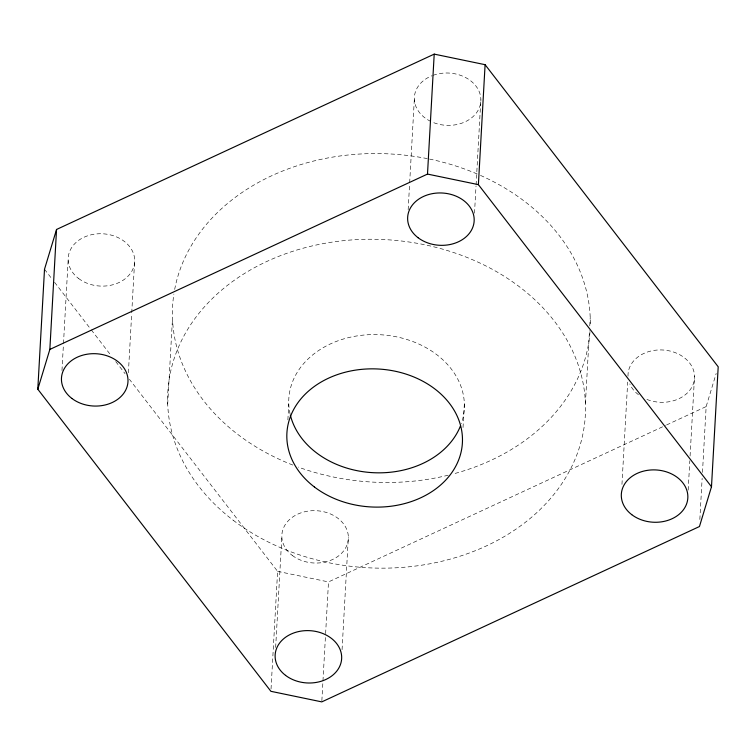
<?xml version="1.0" encoding="UTF-8"?>
<svg xmlns="http://www.w3.org/2000/svg" width="756" height="756" viewBox="0 0 756 756"><rect width="100%" height="100%" fill="white"/><g stroke="black" fill="none" stroke-linecap="round" stroke-linejoin="round"><path stroke-width="0.57" stroke-dasharray="3.78 2.83" d="M61.973 370.525L63.419 344.651M63.485 343.479L68.153 259.979M128.388 372.765L131.667 313.957M131.733 312.786L134.7 259.866M167.7 404.082L172.491 318.399M271.035 688.962L277.603 571.356L129.399 379.276M287.875 419.854L288.764 403.865M275.647 647.457L281.827 536.911M321.858 700.699L325.543 634.842M325.609 633.67L328.501 581.922L665.497 425.458M342.062 649.697L348.374 536.798M408.155 209.799L409.601 183.925M409.667 182.744L414.335 99.253M474.503 213.201L476.015 186.156M476.082 184.984L480.873 99.13M463.022 427.537L464.364 403.543M585.428 403.326L589.5 330.561M589.756 325.864L590.219 317.643M621.961 484.379L627.678 382.063M688.177 490.143L689.822 460.735M690.077 456.038L694.556 376.063M699.839 519.476L702.144 478.321M702.475 472.443L706.151 406.577L716.197 373.426M666.575 424.957L706.151 406.577M277.603 571.356L328.501 581.922M44.509 269.249L51.701 278.577M54.583 282.309L90.55 328.926M91.268 329.862L110.697 355.036M115.734 361.566L125.08 373.681M290.096 414.014A87.885 69.07 3.2 0 1 380.429 334.747A87.885 69.07 3.2 0 1 461.33 423.606M432.98 75.354A33.302 26.176 3.2 0 1 480.882 100.416A33.302 26.176 3.2 0 1 431.818 121.905M430.74 121.404A33.302 26.176 3.2 0 1 414.326 97.911A33.302 26.176 3.2 0 1 432.007 75.723M628.009 376.186A33.302 26.176 3.2 0 1 665.734 350.264A33.302 26.176 3.2 0 1 693.101 384.492A33.302 26.176 3.2 0 1 646.456 399.253M638.451 394.689A33.302 26.176 3.2 0 1 629.776 383.897M589.992 331.563A209.081 164.307 3.2 0 1 452.825 474.04M448.242 475.203A209.081 164.307 3.2 0 1 298.242 467.085M292.808 465.044A209.081 164.307 3.2 0 1 173.88 294.027M174.674 289.416A209.081 164.307 3.2 0 1 427.235 158.609M429.484 159.062A209.081 164.307 3.2 0 1 477.338 174.041M480.466 175.401A209.081 164.307 3.2 0 1 590.266 325.741M292.27 555.424A33.302 26.176 3.2 0 0 347.486 543.573A33.302 26.176 3.2 0 0 305.547 511.566A33.302 26.176 3.2 0 0 292.27 555.424M78.596 278.491A33.302 26.176 3.2 0 0 133.812 266.641A33.302 26.176 3.2 0 0 91.873 234.634A33.302 26.176 3.2 0 0 78.596 278.491M233.217 520.26A209.081 164.307 3.2 0 0 579.899 445.908A209.081 164.307 3.2 0 0 316.575 244.944A209.081 164.307 3.2 0 0 233.217 520.26"/><path stroke-width="1.13" d="M37.8 389.208L44.509 269.249L56.549 229.465L434.209 54.12L485.097 64.685L718.2 366.792L711.49 486.751L699.451 526.535L321.791 701.88L270.903 691.315L37.8 389.208L49.849 349.423L56.549 229.465M49.849 349.423L427.499 174.078L434.209 54.12M711.49 486.751L478.397 184.644L485.097 64.685M427.499 174.078L478.397 184.644M460.536 425.76A87.885 69.07 3.2 0 1 371.98 472.623A87.885 69.07 3.2 0 1 290.361 415.129M314.392 486.977A87.885 69.07 3.2 0 0 460.12 455.717A87.885 69.07 3.2 0 0 349.433 371.243A87.885 69.07 3.2 0 0 314.392 486.977M285.56 675.373A33.302 26.176 3.2 0 0 340.786 663.532A33.302 26.176 3.2 0 0 298.837 631.515A33.302 26.176 3.2 0 0 285.56 675.373M71.886 398.44A33.302 26.176 3.2 0 0 127.112 386.599A33.302 26.176 3.2 0 0 85.163 354.583A33.302 26.176 3.2 0 0 71.886 398.44M418.068 237.715A33.302 26.176 3.2 0 0 473.294 225.864A33.302 26.176 3.2 0 0 431.345 193.857A33.302 26.176 3.2 0 0 418.068 237.715M631.742 514.647A33.302 26.176 3.2 0 0 686.968 502.806A33.302 26.176 3.2 0 0 645.019 470.79A33.302 26.176 3.2 0 0 631.742 514.647"/></g></svg>
